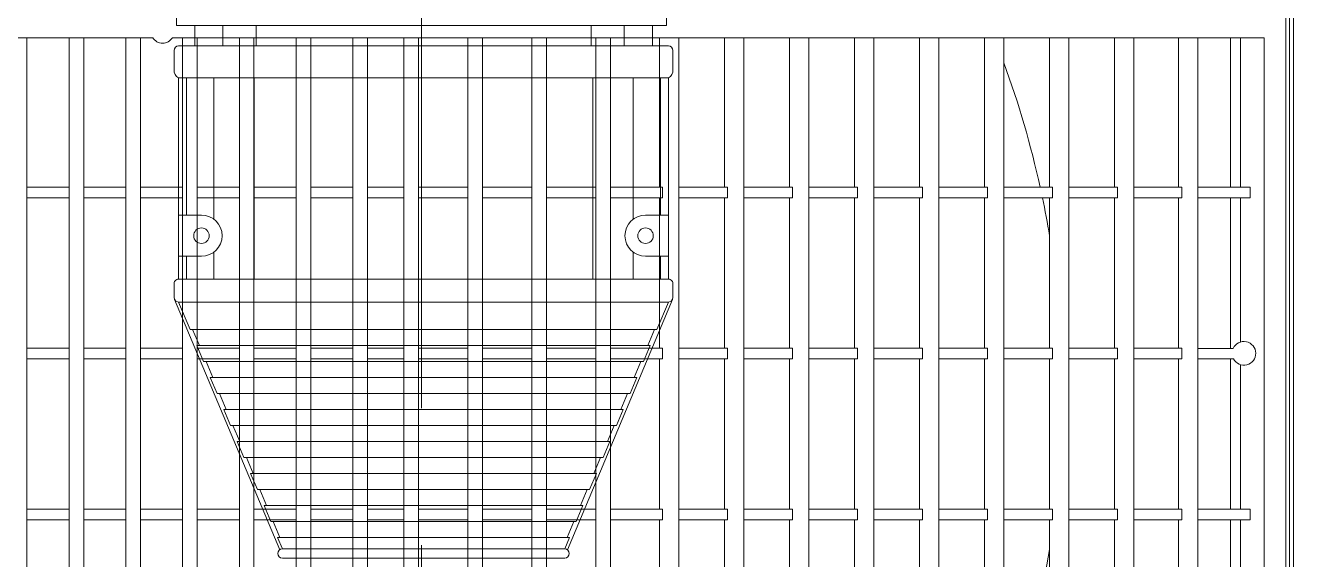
# Model space of a CAD drawing. Units: millimetres at full size, sheet at 1:30. Extents: x -17796 to 21385, y -23279 to 7734.
# Drawn here: x -3314.3 to -3037.2, y -21930.4 to -21813.5 of the extents above; entities that cross this region are included whole.
import ezdxf

# ---------------------------------------------------------------- set-up
doc = ezdxf.new("R2010")
doc.units = ezdxf.units.MM
doc.header["$LTSCALE"] = 30
doc.linetypes.add('DASHED3', pattern=[4, 3, -1])
for name, color, linetype, lineweight in [('2-1_', 7, 'Continuous', 9), ('2-7_', 3, 'Continuous', 9), ('E-C_境界線', 5, 'Continuous', 18)]:
    doc.layers.add(name, color=color, linetype=linetype, lineweight=lineweight)

# ---------------------------------------------------------------- blocks, each defined once
blk = doc.blocks.new('SEN1')
at = {"layer": '2-7_'}
for p, q in [((-66.43, 0), (-66.43, 53.5)), ((-61.16, 54.5), (-65.43, 54.5)), ((-59.43, 0), (-59.43, 53.5)), ((-59.43, 53.5), (-15.43, 53.5)), ((-29.43, 48.5), (-29.43, 53.5)), ((-20.43, 48.5), (-20.43, 53.5)), ((-15.43, 0), (-15.43, 53.5)), ((-11.43, 54.5), (-14.43, 54.5)), ((-11.01, 54.41), (43.76, 31.42)), ((-10.43, 0), (-10.43, 53.5)), ((-10.43, 53.5), (-4.43, 50.98)), ((-29.43, 51.79), (-59.43, 51.79)), ((-15.43, 51.79), (-20.43, 51.79)), ((-4.43, 50.98), (-4.43, 0)), ((-0.93, 48.97), (-4.43, 50.44)), ((-0.93, 49.51), (-0.93, 0)), ((-0.93, 49.51), (2.57, 48.04)), ((2.57, 48.04), (2.57, 0)), ((6.07, 46.03), (2.57, 47.5)), ((-28.52, 45.78), (-59.43, 45.78)), ((-15.43, 45.78), (-21.34, 45.78)), ((6.07, 46.58), (9.57, 45.11)), ((6.07, 46.58), (6.07, 0)), ((9.57, 45.11), (9.57, 0)), ((13.07, 43.1), (9.57, 44.56)), ((13.07, 43.64), (13.07, 0)), ((13.07, 43.64), (16.57, 42.17)), ((16.57, 42.17), (16.57, 0)), ((20.07, 40.16), (16.57, 41.63)), ((20.07, 40.7), (20.07, 0)), ((20.07, 40.7), (23.57, 39.23)), ((23.57, 39.23), (23.57, 0)), ((-15.43, 37.02), (-59.43, 37.02)), ((27.07, 37.22), (23.57, 38.69)), ((27.07, 37.76), (27.07, 0)), ((27.07, 37.76), (30.57, 36.29)), ((30.57, 36.29), (30.57, 0)), ((34.07, 34.28), (30.57, 35.75)), ((34.07, 34.83), (37.57, 33.36)), ((34.07, 34.83), (34.07, 0)), ((37.57, 33.36), (37.57, 0)), ((41.07, 31.35), (37.57, 32.81)), ((41.07, 31.89), (41.07, 0)), ((41.07, 31.89), (43.57, 30.84)), ((43.57, 0), (43.57, 30.84)), ((45.57, 0), (45.57, 30.84)), ((-66.43, 0), (-66.43, -53.5)), ((-59.43, 0), (-59.43, -53.5)), ((-15.43, 0), (-15.43, -53.5)), ((-10.43, 0), (-10.43, -53.5)), ((-4.43, -50.98), (-4.43, 0)), ((-0.93, -49.51), (-0.93, 0)), ((2.57, -48.04), (2.57, 0)), ((6.07, -46.58), (6.07, 0)), ((9.57, -45.11), (9.57, 0)), ((13.07, -43.64), (13.07, 0)), ((16.57, -42.17), (16.57, 0)), ((20.07, -40.7), (20.07, 0)), ((23.57, -39.23), (23.57, 0)), ((27.07, -37.76), (27.07, 0)), ((30.57, -36.29), (30.57, 0)), ((34.07, -34.83), (34.07, 0)), ((37.57, -33.36), (37.57, 0)), ((41.07, -31.89), (41.07, 0)), ((43.57, 0), (43.57, -30.84)), ((45.57, 0), (45.57, -30.84)), ((-11.01, -54.41), (43.76, -31.42)), ((41.07, -31.35), (37.57, -32.81)), ((41.07, -31.89), (43.57, -30.84)), ((34.07, -34.28), (30.57, -35.75)), ((34.07, -34.83), (37.57, -33.36)), ((-15.43, -37.02), (-59.43, -37.02)), ((27.07, -37.22), (23.57, -38.69)), ((27.07, -37.76), (30.57, -36.29)), ((20.07, -40.16), (16.57, -41.63)), ((20.07, -40.7), (23.57, -39.23)), ((13.07, -43.1), (9.57, -44.56)), ((13.07, -43.64), (16.57, -42.17)), ((-28.52, -45.78), (-59.43, -45.78)), ((-15.43, -45.78), (-21.34, -45.78)), ((6.07, -46.03), (2.57, -47.5)), ((6.07, -46.58), (9.57, -45.11)), ((-29.43, -48.5), (-29.43, -53.5)), ((-20.43, -48.5), (-20.43, -53.5)), ((-0.93, -48.97), (-4.43, -50.44)), ((-0.93, -49.51), (2.57, -48.04)), ((-29.43, -51.79), (-59.43, -51.79)), ((-15.43, -51.79), (-20.43, -51.79)), ((-10.43, -53.5), (-4.43, -50.98)), ((-61.16, -54.5), (-65.43, -54.5)), ((-59.43, -53.5), (-15.43, -53.5)), ((-11.43, -54.5), (-14.43, -54.5))]:
    blk.add_line(p, q, dxfattribs=at)
for centre in [(-24.93, 48.5), (-24.93, -48.5)]:
    blk.add_circle(centre, 1.7, dxfattribs=at)
for centre, radius, start, end in [((-65.43, 53.5), 1, 90, 180), ((-61.16, 52.5), 2, 30, 93.4376), ((-14.43, 53.5), 1, 83.0743, 180), ((-11.43, 53.5), 1, 0, 90), ((-24.93, 48.5), 4.5, 180, 0), ((44.57, 30.84), 1, 0, 180), ((44.57, -30.84), 1, 180, 0), ((-24.93, -48.5), 4.5, 0, 180), ((-65.43, -53.5), 1, 180, 270), ((-61.16, -52.5), 2, 266.5624, 330), ((-14.43, -53.5), 1, 180, 276.9257), ((-11.43, -53.5), 1, 270, 0)]:
    blk.add_arc(centre, radius, start, end, dxfattribs=at)
blk = doc.blocks.new('SWM')
at = {"layer": '2-7_'}
for p, q in [((73.89, 1.77), (78.14, -2.47)), ((40.31, -40.31), (78.14, -2.47)), ((40.31, -40.31), (2.47, -78.14)), ((-1.77, -73.89), (2.47, -78.14))]:
    blk.add_line(p, q, dxfattribs=at)
blk = doc.blocks.new('R')
at = {"layer": '2-1_'}
for p, q in [((-1660.36, -341.09), (-1660.36, -793.24)), ((-1661.29, -358.98), (-1661.29, -789.75)), ((-1937.07, -500.51), (-1937.07, -638.81)), ((-1927.86, -500.51), (-1927.86, -638.81)), ((-1924.67, -500.51), (-1924.67, -638.81)), ((-1915.46, -500.51), (-1915.46, -638.81)), ((-1912.27, -500.51), (-1912.27, -638.81)), ((-1905.31, -500.51), (-1666.77, -500.51)), ((-1903.06, -500.51), (-1903.06, -638.81)), ((-1899.87, -500.51), (-1899.87, -638.81)), ((-1890.66, -500.51), (-1890.66, -638.81)), ((-1887.47, -500.51), (-1887.47, -638.81)), ((-1878.26, -500.51), (-1878.26, -638.81)), ((-1875.07, -500.51), (-1875.07, -638.81)), ((-1865.86, -500.51), (-1865.86, -638.81)), ((-1862.67, -500.51), (-1862.67, -638.81)), ((-1854.76, -500.51), (-1854.76, -638.81)), ((-1851.57, -500.51), (-1851.57, -638.81)), ((-1840.76, -500.51), (-1840.76, -638.81)), ((-1837.57, -500.51), (-1837.57, -638.81)), ((-1826.76, -500.51), (-1826.76, -638.81)), ((-1823.57, -500.51), (-1823.57, -638.81)), ((-1812.76, -500.51), (-1812.76, -638.81)), ((-1809.57, -500.51), (-1809.57, -638.81)), ((-1798.89, -533.21), (-1798.89, -500.51)), ((-1794.67, -638.81), (-1794.67, -500.51)), ((-1784.69, -533.21), (-1784.69, -500.51)), ((-1780.47, -638.81), (-1780.47, -500.51)), ((-1770.49, -533.21), (-1770.49, -500.51)), ((-1766.27, -638.81), (-1766.27, -500.51)), ((-1756.29, -533.21), (-1756.29, -500.51)), ((-1752.07, -638.81), (-1752.07, -500.51)), ((-1742.09, -533.21), (-1742.09, -500.51)), ((-1737.87, -638.81), (-1737.87, -500.51)), ((-1727.89, -533.21), (-1727.89, -500.51)), ((-1723.67, -638.81), (-1723.67, -500.51)), ((-1713.69, -533.21), (-1713.69, -500.51)), ((-1709.47, -638.81), (-1709.47, -500.51)), ((-1699.49, -533.21), (-1699.49, -500.51)), ((-1695.27, -638.81), (-1695.27, -500.51)), ((-1685.49, -533.21), (-1685.49, -500.51)), ((-1681.27, -638.81), (-1681.27, -500.51)), ((-1674.14, -533.21), (-1674.14, -500.51)), ((-1671.95, -533.21), (-1671.95, -500.51)), ((-1666.77, -638.81), (-1666.77, -500.51)), ((-1927.86, -533.21), (-1937.07, -533.21)), ((-1915.46, -533.21), (-1924.67, -533.21)), ((-1903.06, -533.21), (-1912.27, -533.21)), ((-1890.66, -533.21), (-1899.87, -533.21)), ((-1878.26, -533.21), (-1887.47, -533.21)), ((-1865.86, -533.21), (-1875.07, -533.21)), ((-1854.76, -533.21), (-1862.67, -533.21)), ((-1840.76, -533.21), (-1851.57, -533.21)), ((-1826.76, -533.21), (-1837.57, -533.21)), ((-1812.76, -533.21), (-1823.57, -533.21)), ((-1798.24, -533.21), (-1809.57, -533.21)), ((-1798.24, -535.55), (-1798.24, -533.21)), ((-1784.04, -533.21), (-1794.67, -533.21)), ((-1784.04, -535.55), (-1784.04, -533.21)), ((-1769.84, -533.21), (-1780.47, -533.21)), ((-1769.84, -535.55), (-1769.84, -533.21)), ((-1755.64, -533.21), (-1766.27, -533.21)), ((-1755.64, -533.21), (-1755.64, -535.55)), ((-1741.44, -533.21), (-1752.07, -533.21)), ((-1741.44, -535.55), (-1741.44, -533.21)), ((-1727.24, -533.21), (-1737.87, -533.21)), ((-1727.24, -533.21), (-1727.24, -535.55)), ((-1713.04, -533.21), (-1723.67, -533.21)), ((-1713.04, -533.21), (-1713.04, -535.55)), ((-1698.84, -533.21), (-1709.47, -533.21)), ((-1698.84, -533.21), (-1698.84, -535.55)), ((-1684.8, -533.21), (-1695.27, -533.21)), ((-1684.8, -535.55), (-1684.8, -533.21)), ((-1681.27, -533.21), (-1669.87, -533.21)), ((-1669.87, -533.21), (-1669.87, -535.55)), ((-1927.86, -535.55), (-1937.07, -535.55)), ((-1915.46, -535.55), (-1924.67, -535.55)), ((-1903.06, -535.55), (-1912.27, -535.55)), ((-1890.66, -535.55), (-1899.87, -535.55)), ((-1878.26, -535.55), (-1887.47, -535.55)), ((-1865.86, -535.55), (-1875.07, -535.55)), ((-1854.76, -535.55), (-1862.67, -535.55)), ((-1840.76, -535.55), (-1851.57, -535.55)), ((-1826.76, -535.55), (-1837.57, -535.55)), ((-1812.76, -535.55), (-1823.57, -535.55)), ((-1798.24, -535.55), (-1809.57, -535.55)), ((-1798.89, -568.41), (-1798.89, -535.55)), ((-1784.04, -535.55), (-1794.67, -535.55)), ((-1784.69, -568.41), (-1784.69, -535.55)), ((-1769.84, -535.55), (-1780.47, -535.55)), ((-1770.49, -568.41), (-1770.49, -535.55)), ((-1755.64, -535.55), (-1766.27, -535.55)), ((-1756.29, -568.41), (-1756.29, -535.55)), ((-1741.44, -535.55), (-1752.07, -535.55)), ((-1742.09, -568.41), (-1742.09, -535.55)), ((-1727.24, -535.55), (-1737.87, -535.55)), ((-1727.89, -568.41), (-1727.89, -535.55)), ((-1713.04, -535.55), (-1723.67, -535.55)), ((-1713.69, -568.41), (-1713.69, -535.55)), ((-1698.84, -535.55), (-1709.47, -535.55)), ((-1699.49, -568.41), (-1699.49, -535.55)), ((-1684.8, -535.55), (-1695.27, -535.55)), ((-1685.49, -568.41), (-1685.49, -535.55)), ((-1681.27, -535.55), (-1669.87, -535.55)), ((-1674.14, -568.44), (-1674.14, -535.55)), ((-1671.95, -535.55), (-1671.95, -567.01)), ((-1927.86, -568.41), (-1937.07, -568.41)), ((-1915.46, -568.41), (-1924.67, -568.41)), ((-1903.06, -568.41), (-1912.27, -568.41)), ((-1890.66, -568.41), (-1899.87, -568.41)), ((-1878.26, -568.41), (-1887.47, -568.41)), ((-1865.86, -568.41), (-1875.07, -568.41)), ((-1854.76, -568.41), (-1862.67, -568.41)), ((-1840.76, -568.41), (-1851.57, -568.41)), ((-1826.76, -568.41), (-1837.57, -568.41)), ((-1812.76, -568.41), (-1823.57, -568.41)), ((-1798.24, -568.41), (-1809.57, -568.41)), ((-1798.24, -570.75), (-1798.24, -568.41)), ((-1784.04, -568.41), (-1794.67, -568.41)), ((-1784.04, -570.75), (-1784.04, -568.41)), ((-1769.84, -568.41), (-1780.47, -568.41)), ((-1769.84, -570.75), (-1769.84, -568.41)), ((-1755.64, -568.41), (-1766.27, -568.41)), ((-1755.64, -568.41), (-1755.64, -570.75)), ((-1741.44, -568.41), (-1752.07, -568.41)), ((-1741.44, -570.75), (-1741.44, -568.41)), ((-1727.24, -568.41), (-1737.87, -568.41)), ((-1727.24, -568.41), (-1727.24, -570.75)), ((-1713.04, -568.41), (-1723.67, -568.41)), ((-1713.04, -568.41), (-1713.04, -570.75)), ((-1698.84, -568.41), (-1709.47, -568.41)), ((-1698.84, -568.41), (-1698.84, -570.75)), ((-1684.8, -568.41), (-1695.27, -568.41)), ((-1684.8, -570.75), (-1684.8, -568.41)), ((-1673.57, -568.44), (-1681.27, -568.44)), ((-1673.52, -570.73), (-1681.27, -570.73)), ((-1674.14, -603.61), (-1674.14, -570.73)), ((-1927.86, -570.75), (-1937.07, -570.75)), ((-1915.46, -570.75), (-1924.67, -570.75)), ((-1903.06, -570.75), (-1912.27, -570.75)), ((-1890.66, -570.75), (-1899.87, -570.75)), ((-1878.26, -570.75), (-1887.47, -570.75)), ((-1865.86, -570.75), (-1875.07, -570.75)), ((-1854.76, -570.75), (-1862.67, -570.75)), ((-1840.76, -570.75), (-1851.57, -570.75)), ((-1826.76, -570.75), (-1837.57, -570.75)), ((-1812.76, -570.75), (-1823.57, -570.75)), ((-1798.24, -570.75), (-1809.57, -570.75)), ((-1798.89, -603.61), (-1798.89, -570.75)), ((-1784.04, -570.75), (-1794.67, -570.75)), ((-1784.69, -603.61), (-1784.69, -570.75)), ((-1769.84, -570.75), (-1780.47, -570.75)), ((-1770.49, -603.61), (-1770.49, -570.75)), ((-1770.49, -603.63), (-1770.49, -570.77)), ((-1755.64, -570.75), (-1766.27, -570.75)), ((-1756.29, -603.61), (-1756.29, -570.75)), ((-1741.44, -570.75), (-1752.07, -570.75)), ((-1742.09, -603.61), (-1742.09, -570.75)), ((-1727.24, -570.75), (-1737.87, -570.75)), ((-1727.89, -603.61), (-1727.89, -570.75)), ((-1713.04, -570.75), (-1723.67, -570.75)), ((-1713.69, -603.61), (-1713.69, -570.75)), ((-1698.84, -570.75), (-1709.47, -570.75)), ((-1699.49, -603.61), (-1699.49, -570.75)), ((-1684.8, -570.75), (-1695.27, -570.75)), ((-1685.49, -603.61), (-1685.49, -570.75)), ((-1671.95, -603.61), (-1671.95, -572.01)), ((-1927.86, -603.61), (-1937.07, -603.61)), ((-1915.46, -603.61), (-1924.67, -603.61)), ((-1903.06, -603.61), (-1912.27, -603.61)), ((-1890.66, -603.61), (-1899.87, -603.61)), ((-1878.26, -603.61), (-1887.47, -603.61)), ((-1865.86, -603.61), (-1875.07, -603.61)), ((-1854.76, -603.61), (-1862.67, -603.61)), ((-1840.76, -603.61), (-1851.57, -603.61)), ((-1826.76, -603.61), (-1837.57, -603.61)), ((-1812.76, -603.61), (-1823.57, -603.61)), ((-1798.24, -603.61), (-1809.57, -603.61)), ((-1798.24, -605.95), (-1798.24, -603.61)), ((-1784.04, -603.61), (-1794.67, -603.61)), ((-1784.04, -605.95), (-1784.04, -603.61)), ((-1769.84, -603.61), (-1780.47, -603.61)), ((-1769.84, -605.95), (-1769.84, -603.61)), ((-1755.64, -603.61), (-1766.27, -603.61)), ((-1755.64, -603.61), (-1755.64, -605.95)), ((-1741.44, -603.61), (-1752.07, -603.61)), ((-1741.44, -605.95), (-1741.44, -603.61)), ((-1727.24, -603.61), (-1737.87, -603.61)), ((-1727.24, -603.61), (-1727.24, -605.95)), ((-1713.04, -603.61), (-1723.67, -603.61)), ((-1713.04, -603.61), (-1713.04, -605.95)), ((-1698.84, -603.61), (-1709.47, -603.61)), ((-1698.84, -603.61), (-1698.84, -605.95)), ((-1684.8, -603.61), (-1695.27, -603.61)), ((-1684.8, -605.95), (-1684.8, -603.61)), ((-1669.87, -603.61), (-1681.27, -603.61)), ((-1669.87, -605.95), (-1669.87, -603.61)), ((-1927.86, -605.95), (-1937.07, -605.95)), ((-1915.46, -605.95), (-1924.67, -605.95)), ((-1903.06, -605.95), (-1912.27, -605.95)), ((-1890.66, -605.95), (-1899.87, -605.95)), ((-1878.26, -605.95), (-1887.47, -605.95)), ((-1865.86, -605.95), (-1875.07, -605.95)), ((-1854.76, -605.95), (-1862.67, -605.95)), ((-1840.76, -605.95), (-1851.57, -605.95)), ((-1826.76, -605.95), (-1837.57, -605.95)), ((-1812.76, -605.95), (-1823.57, -605.95)), ((-1798.24, -605.95), (-1809.57, -605.95)), ((-1798.89, -605.97), (-1798.89, -638.83)), ((-1784.04, -605.95), (-1794.67, -605.95)), ((-1784.69, -605.97), (-1784.69, -638.83)), ((-1769.84, -605.95), (-1780.47, -605.95)), ((-1770.49, -605.93), (-1770.49, -638.79)), ((-1770.49, -605.97), (-1770.49, -638.83)), ((-1755.64, -605.95), (-1766.27, -605.95)), ((-1756.29, -605.97), (-1756.29, -638.83)), ((-1741.44, -605.95), (-1752.07, -605.95)), ((-1742.09, -605.97), (-1742.09, -638.83)), ((-1727.24, -605.95), (-1737.87, -605.95)), ((-1727.89, -605.97), (-1727.89, -638.83)), ((-1713.04, -605.95), (-1723.67, -605.95)), ((-1713.69, -605.97), (-1713.69, -638.83)), ((-1698.84, -605.95), (-1709.47, -605.95)), ((-1699.49, -605.97), (-1699.49, -638.83)), ((-1684.8, -605.95), (-1695.27, -605.95)), ((-1685.49, -605.95), (-1685.49, -638.81)), ((-1669.87, -605.95), (-1681.27, -605.95)), ((-1674.14, -605.95), (-1674.14, -638.81)), ((-1671.95, -605.95), (-1671.95, -638.81))]:
    blk.add_line(p, q, dxfattribs=at)
for points in [[(-1662.05, -345.51), (-1662.05, -782.49), (-1662.14, -790.64)], [(-2148.03, -638.81), (-2148.03, -500.51), (-1909.59, -500.51)]]:
    blk.add_lwpolyline(points, dxfattribs=at)
for centre, radius, start, end in [((-1907.45, -499.22), 2.5, 211.057, 328.943), ((-1919.85, -578.09), 209, 12.3987, 20.172), ((-1919.85, -578.09), 209, 9.4545, 11.7434), ((-1671.22, -569.53), 2.59, 207.5486, 155.1386), ((-1919.85, -578.09), 209, 343.1091, 350.5455)]:
    blk.add_arc(centre, radius, start, end, dxfattribs=at)

msp = doc.modelspace()

# ---------------------------------------------------------------- linework, layer by layer
at = {"layer": 'E-C_境界線', "linetype": 'DASHED3', "lineweight": 9}
msp.add_line((-3227.71, -22377.23), (-3227.71, -20581.59), dxfattribs=at)
at = {"layer": 'E-C_境界線', "color": 3, "lineweight": 9}
for p, q in [((-3277.26, -21818.05), (-3277.26, -21813.59)), ((-3271.1, -21818.05), (-3271.1, -21813.59)), ((-3263.83, -21818.05), (-3263.83, -21813.59)), ((-3190.69, -21818.05), (-3190.69, -21813.59)), ((-3183.42, -21818.05), (-3183.42, -21813.59)), ((-3177.26, -21818.05), (-3177.26, -21813.59))]:
    msp.add_line(p, q, dxfattribs=at)

# ---------------------------------------------------------------- block references
at = {"layer": 'E-C_境界線', "xscale": -1}
for name, p, rotation in [('SWM', (-3227.71, -21756.59), 45), ('SEN1', (-3227.29, -21884.47), 90)]:
    msp.add_blockref(name, p, dxfattribs=dict(at, rotation=rotation))
at = {"layer": 'E-C_境界線'}
msp.add_blockref('R', (-1376.85, -21315.73), dxfattribs=at)

doc.saveas('drawing.dxf')
